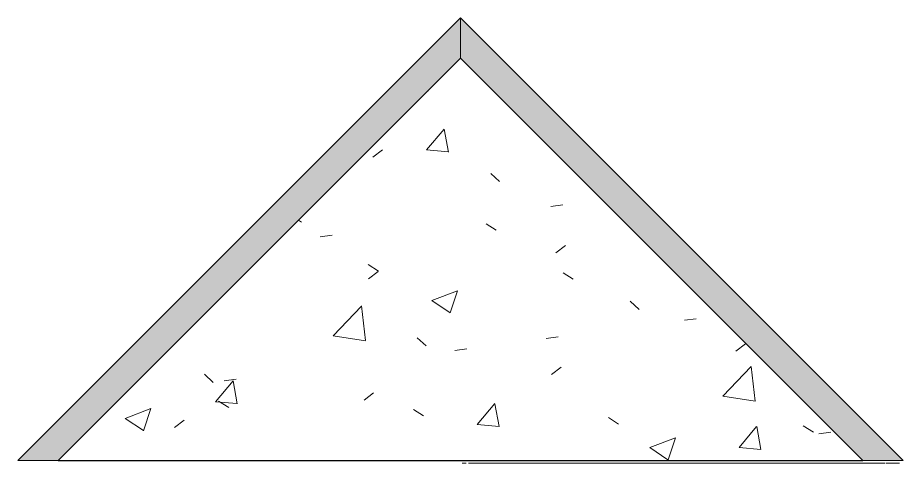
# Model space of a CAD drawing. Header units: millimetres. Extents: x 90978 to 295199, y -4084 to 97293.
# Drawn here: x 188568 to 191033, y 9016 to 10256 of the extents above; entities that cross this region are included whole.
import ezdxf

# ---------------------------------------------------------------- set-up
doc = ezdxf.new("R2010")
doc.units = ezdxf.units.MM
doc.header["$MEASUREMENT"] = 0
doc.layers.add('CSM-STL-XX-ZZ-M3-A-XXXX-00001_detached _19_04_21__rvt-1-Level 0$0$A-GENM', color=7, linetype='CONTINUOUS', lineweight=9)

# ---------------------------------------------------------------- blocks, each defined once
blk = doc.blocks.new('CSM-STL-XX-ZZ-M3-A-XXXX-00001_detached _19_04_21__rvt-1-Level 0$0$FP_188-Level 0')
at = {"layer": 'CSM-STL-XX-ZZ-M3-A-XXXX-00001_detached _19_04_21__rvt-1-Level 0$0$A-GENM'}
for p, q in [((45699.5, 24082), (45710.2, 24082)), ((45751.1, 24082), (45717, 24082)), ((45722.3, 24082), (45732.5, 24082)), ((45756.7, 24082), (45724, 24082)), ((45728.6, 24082), (45739.1, 24082)), ((45769.8, 24082), (45737.7, 24082)), ((45739.8, 24082), (45762.1, 24082)), ((45746.8, 24082), (45768.9, 24082)), ((45749.6, 24082), (45759.6, 24082)), ((45782.3, 24082), (45750.8, 24082)), ((45787, 24082), (45753.4, 24082)), ((45753.7, 24082), (45775.7, 24082)), ((45767.2, 24082), (45788.9, 24082)), ((45767.8, 24082), (45778.5, 24082)), ((45773.8, 24082), (45795.4, 24082)), ((45812.4, 24082), (45780, 24082)), ((45787.6, 24082), (45797.8, 24082)), ((45794.1, 24082), (45816.8, 24082)), ((45844, 24082), (45810.7, 24082)), ((45845.5, 24082), (45813.6, 24082)), ((45822.9, 24082), (45833.1, 24082)), ((45823, 24082), (45846.7, 24082)), ((45856.5, 24082), (45825.2, 24082)), ((45829.9, 24082), (45853.4, 24082)), ((45836.7, 24082), (45860.1, 24082)), ((45839.1, 24082), (45848.8, 24082)), ((45877.7, 24082), (45844.9, 24082)), ((45850.1, 24082), (45873.2, 24082)), ((45856.6, 24082), (45879.6, 24082)), ((45858.8, 24082), (45869.1, 24082)), ((45863.9, 24082), (45874.3, 24082)), ((45898.9, 24082), (45867.4, 24082)), ((45873.7, 24082), (45883.4, 24082)), ((45879, 24082), (45888.9, 24082)), ((45932.4, 24082), (45900, 24082)), ((45934.3, 24082), (45900.5, 24082)), ((45905.5, 24082), (45927.4, 24082)), ((45926.6, 24082), (45936.8, 24082)), ((45964, 24082), (45932, 24082)), ((45938.4, 24082), (45961.2, 24082)), ((45938.5, 24082), (45948.2, 24082)), ((45944.2, 24082), (45966.9, 24082)), ((45950, 24082), (45972.6, 24082)), ((45951.1, 24082), (45961.1, 24082)), ((45961.2, 24082), (45983.5, 24082)), ((45961.3, 24082), (45970.8, 24082)), ((45966.6, 24082), (45988.8, 24082)), ((46004, 24082), (45969.8, 24082)), ((46013.5, 24082), (45979.8, 24082)), ((46016.4, 24082), (45984.8, 24082)), ((46022.4, 24082), (45989.3, 24082)), ((45995.2, 24082), (46005.4, 24082)), ((45996.7, 24082), (46020, 24082)), ((46004.1, 24082), (46013.8, 24082)), ((46045.8, 24082), (46014.6, 24082)), ((46060.2, 24082), (46026.3, 24082)), ((46033.4, 24082), (46043.7, 24082)), ((46041, 24082), (46050.8, 24082)), ((46043.9, 24082), (46065.9, 24082)), ((46048.6, 24082), (46070.6, 24082)), ((46056.7, 24082), (46080.4, 24082)), ((46091.8, 24082), (46058.3, 24082)), ((46062.1, 24082), (46085.7, 24082)), ((46099.1, 24082), (46066.3, 24082)), ((46072, 24082), (46075.1, 24082)), ((46105.9, 24082), (46073.7, 24082)), ((46078.6, 24082), (46088.4, 24082)), ((46082.7, 24082), (46091.9, 24082)), ((46086.9, 24082), (46096.8, 24082)), ((46091.1, 24082), (46100.5, 24082)), ((46101.9, 24082), (46124.4, 24082)), ((46145.7, 24082), (46112.6, 24082)), ((46175.1, 24082), (46142.4, 24082)), ((46143.4, 24082), (46166.9, 24082)), ((46146.7, 24082), (46156.4, 24082)), ((46147.7, 24082), (46157, 24082)), ((46148.1, 24082), (46171.4, 24082)), ((46180.3, 24082), (46148.3, 24082)), ((46152.7, 24082), (46175.9, 24082)), ((46186.9, 24082), (46153, 24082)), ((46185.1, 24082), (46153.7, 24082)), ((46161.7, 24082), (46184.6, 24082)), ((46165.1, 24082), (46175.2, 24082)), ((46166, 24082), (46188.8, 24082)), ((46166.6, 24082), (46176.1, 24082)), ((46216.9, 24082), (46183.4, 24082)), ((46226.7, 24082), (46194.4, 24082)), ((46205.8, 24082), (46229.6, 24082)), ((46213.6, 24082), (46222.8, 24082)), ((46215.4, 24082), (46225.2, 24082)), ((46253.9, 24082), (46222.1, 24082)), ((46257.1, 24082), (46225.9, 24082)), ((46269.8, 24082), (46236.7, 24082)), ((46242.7, 24082), (46265.4, 24082)), ((46246.3, 24082), (46268.9, 24082)), ((46249.9, 24082), (46272.3, 24082)), ((46252.2, 24082), (46261.4, 24082)), ((46255.4, 24082), (46265.2, 24082)), ((46256.7, 24082), (46278.8, 24082)), ((46297.6, 24082), (46264.9, 24082)), ((46303.2, 24082), (46271.8, 24082)), ((46274.1, 24082), (46278.4, 24082)), ((46291.4, 24082), (46300.8, 24082)), ((46296.1, 24082), (46305.9, 24082)), ((46296.2, 24082), (46304.3, 24082)), ((46302.8, 24082), (46312.3, 24082)), ((46304.8, 24082), (46327.9, 24082)), ((46307.2, 24082), (46317.2, 24082)), ((46348.3, 24082), (46315.9, 24082)), ((46367.6, 24082), (46333.9, 24082)), ((46373.9, 24082), (46342, 24082)), ((46354.9, 24082), (46379, 24082)), ((46358.5, 24082), (46382.4, 24082)), ((46359.7, 24082), (46369, 24082)), ((46362, 24082), (46385.7, 24082)), ((46367.3, 24082), (46377.1, 24082)), ((46368.6, 24082), (46392.1, 24082)), ((46371.8, 24082), (46395.2, 24082)), ((46375.1, 24082), (46384.1, 24082)), ((46384.4, 24082), (46394, 24082)), ((46422.3, 24082), (46390.7, 24082)), ((46393.9, 24082.1), (46416.2, 24082.1)), ((46444.6, 24082), (46411, 24082)), ((46445.7, 24082), (46412.7, 24082)), ((46445.7, 24082.1), (46414.6, 24082.1)), ((46428.7, 24082), (46438, 24082)), ((46439.2, 24082), (46449, 24082)), ((46448.1, 24082), (46471.3, 24082)), ((46450.6, 24082), (46473.7, 24082)), ((46453, 24082), (46475.9, 24082)), ((46456.3, 24082.1), (46465, 24082.1)), ((46457.5, 24082), (46480.2, 24082)), ((46459.6, 24082.1), (46482.2, 24082.1)), ((46495, 24082), (46461.2, 24082)), ((46470.4, 24082), (46479.7, 24082)), ((46519.3, 24082), (46487.2, 24082)), ((46520.7, 24082), (46487.3, 24082)), ((46520.2, 24082), (46487.5, 24082)), ((46497.2, 24082.1), (46506.1, 24082.1)), ((46511.7, 24082), (46520.7, 24082)), ((46512.7, 24082), (46522.1, 24082)), ((46514.2, 24082), (46537.9, 24082)), ((46527, 24082), (46536.5, 24082)), ((46531.3, 24082.1), (46553.7, 24082.1)), ((46570.5, 24082), (46537.5, 24082)), ((46588.4, 24082.1), (46557.1, 24082.1)), ((46591.4, 24082), (46559.5, 24082)), ((46594, 24082), (46561.4, 24082)), ((46565.7, 24082.1), (46574.5, 24082.1)), ((46576.5, 24082.1), (46585.1, 24082.1)), ((46577.7, 24082), (46602, 24082)), ((46582.1, 24082), (46606.2, 24082)), ((46584.1, 24082), (46593.5, 24082)), ((46584.1, 24082), (46608.1, 24082)), ((46623.3, 24082), (46589.4, 24082)), ((46596.7, 24082), (46605.8, 24082)), ((46597.2, 24082.1), (46620, 24082.1)), ((46641.5, 24082), (46609.4, 24082)), ((46647.3, 24082), (46613.9, 24082)), ((46658.2, 24082.1), (46627.1, 24082.1)), ((46662.8, 24082.1), (46631.1, 24082.1)), ((46635, 24082.1), (46643.7, 24082.1)), ((46656.3, 24082), (46665.6, 24082)), ((46659.9, 24082), (46683.7, 24082)), ((46661.2, 24082), (46684.9, 24082)), ((46662.5, 24082), (46686.1, 24082)), ((46696.2, 24082), (46663.1, 24082)), ((46664.8, 24082), (46688.1, 24082)), ((46665.7, 24082.1), (46688.9, 24082.1)), ((46708.1, 24082.1), (46676.7, 24082.1)), ((46678.3, 24082), (46687.1, 24082)), ((46718.1, 24082), (46685.5, 24082)), ((46696, 24082.1), (46704.3, 24082.1)), ((46698.2, 24082.1), (46696.3, 24082.1)), ((46701.1, 24082), (46710.4, 24082)), ((46713.6, 24082.1), (46722.1, 24082.1)), ((46722.3, 24082), (46731.2, 24082)), ((46730.1, 24082), (46754.3, 24082)), ((46764.7, 24082), (46732.4, 24082)), ((46736.9, 24082.1), (46760, 24082.1)), ((46737.2, 24082.1), (46760.1, 24082.1)), ((46737.4, 24082.1), (46760.2, 24082.1)), ((46739.7, 24082), (46748.8, 24082)), ((46784.3, 24082.1), (46752.6, 24082.1)), ((46754.7, 24082), (46755.8, 24082)), ((46764.7, 24082.1), (46773, 24082.1)), ((46801.5, 24082), (46767.8, 24082)), ((46794, 24082), (46802.8, 24082)), ((46828.6, 24082.1), (46797.2, 24082.1)), ((46802, 24082.1), (46810.6, 24082.1)), ((46802, 24082), (46826.7, 24082)), ((46802.9, 24082), (46827.5, 24082)), ((46806.9, 24082.1), (46830.3, 24082.1)), ((46818.5, 24082.1), (46815.2, 24082.1)), ((46830.8, 24082), (46840, 24082)), ((46869.5, 24082), (46836.7, 24082)), ((46876.2, 24082), (46842.8, 24082)), ((46866.4, 24082), (46875.2, 24082)), ((46878.2, 24082), (46902.6, 24082)), ((46878.4, 24082), (46899.5, 24082)), ((46878.5, 24082), (46891.5, 24082)), ((46916.5, 24082), (46896.7, 24082))]:
    blk.add_line(p, q, dxfattribs=at)

msp = doc.modelspace()

# ---------------------------------------------------------------- hatches: boundary and pattern name
at = {"layer": 'CSM-STL-XX-ZZ-M3-A-XXXX-00001_detached _19_04_21__rvt-1-Level 0$0$A-GENM'}
h = msp.add_hatch(dxfattribs=at)
h.set_pattern_fill('FP_44', color=256, style=0, pattern_type=2)
h.set_pattern_definition([(44.922, (157035.26, -22480.2748), (287.56246103, 292.09503043), [33.505, -271.087, -1929.081]), (44.922, (157035.26, -22480.2748), (287.56246103, 292.09503043), [-304.592, 33.505, -271.087, -1624.489]), (44.922, (157035.26, -22480.2748), (287.56246103, 292.09503043), [-609.183, 33.505, -575.678, -1015.306]), (44.922, (157035.26, -22480.2748), (287.56246103, 292.09503043), [-1218.367, 33.505, -271.087, -710.714]), (44.922, (157035.26, -22480.2748), (287.56246103, 292.09503043), [-1522.959, 33.505, -169.556, -507.653]), (44.922, (157035.26, -22480.2748), (287.56246103, 292.09503043), [-1726.02, 33.505, -474.148]), (220.998, (157143.097, -22370.076), (-206.0427773, -189.7265587), [15.717, -127.164, -904.915]), (220.998, (157143.097, -22370.076), (-206.0427773, -189.7265587), [-142.881, 15.717, -127.164, -762.034]), (220.998, (157143.097, -22370.076), (-206.0427773, -189.7265587), [-285.763, 15.717, -270.046, -476.271]), (220.998, (157143.097, -22370.076), (-206.0427773, -189.7265587), [-571.525, 15.717, -127.164, -333.39]), (220.998, (157143.097, -22370.076), (-206.0427773, -189.7265587), [-714.407, 15.717, -79.537, -238.136]), (220.998, (157143.097, -22370.076), (-206.0427773, -189.7265587), [-809.661, 15.717, -222.419]), (228.374, (157179.043, -22323.6), (-81.5229082, -102.36586), [17.857, -144.482, -1028.152]), (228.374, (157179.043, -22323.6), (-81.5229082, -102.36586), [-162.34, 17.857, -144.482, -865.813]), (228.374, (157179.043, -22323.6), (-81.5229082, -102.36586), [-324.68, 17.857, -306.822, -541.133]), (228.374, (157179.043, -22323.6), (-81.5229082, -102.36586), [-649.359, 17.857, -144.482, -378.793]), (228.374, (157179.043, -22323.6), (-81.5229082, -102.36586), [-811.699, 17.857, -90.369, -270.566]), (228.374, (157179.043, -22323.6), (-81.5229082, -102.36586), [-919.926, 17.857, -252.709])])
h.paths.add_polyline_path([(188680.6, 9023.1), (189800.6, 10143), (189800.6, 10255.6), (188568.1, 9023.1)], flags=0)
h = msp.add_hatch(dxfattribs=at)
h.set_pattern_fill('FP_45', color=256, style=0, pattern_type=2)
h.set_pattern_definition([(315.078, (179978.829, 19990.2382), (287.56284105, -281.466498), [33.505, -271.087, -1929.081]), (315.078, (179978.829, 19990.2382), (287.56284105, -281.466498), [-304.592, 33.505, -271.087, -1624.489]), (315.078, (179978.829, 19990.2382), (287.56284105, -281.466498), [-609.183, 33.505, -575.678, -1015.306]), (315.078, (179978.829, 19990.2382), (287.56284105, -281.466498), [-1218.367, 33.505, -271.087, -710.714]), (315.078, (179978.829, 19990.2382), (287.56284105, -281.466498), [-1522.959, 33.505, -169.556, -507.653]), (315.078, (179978.829, 19990.2382), (287.56284105, -281.466498), [-1726.02, 33.505, -474.148]), (131.626, (180086.666, 19885.353), (-206.0416056, 221.229961), [17.857, -144.482, -1028.152]), (131.626, (180086.666, 19885.353), (-206.0416056, 221.229961), [-162.34, 17.857, -144.482, -865.813]), (131.626, (180086.666, 19885.353), (-206.0416056, 221.229961), [-324.68, 17.857, -306.822, -541.133]), (131.626, (180086.666, 19885.353), (-206.0416056, 221.229961), [-649.359, 17.857, -144.482, -378.793]), (131.626, (180086.666, 19885.353), (-206.0416056, 221.229961), [-811.699, 17.857, -90.369, -270.566]), (131.626, (180086.666, 19885.353), (-206.0416056, 221.229961), [-919.926, 17.857, -252.709]), (139.002, (180122.611, 19860.134), (-81.5231282, 60.2330466), [15.717, -127.164, -904.915]), (139.002, (180122.611, 19860.134), (-81.5231282, 60.2330466), [-142.881, 15.717, -127.164, -762.034]), (139.002, (180122.611, 19860.134), (-81.5231282, 60.2330466), [-285.763, 15.717, -270.046, -476.271]), (139.002, (180122.611, 19860.134), (-81.5231282, 60.2330466), [-571.525, 15.717, -127.164, -333.39]), (139.002, (180122.611, 19860.134), (-81.5231282, 60.2330466), [-714.407, 15.717, -79.537, -238.136]), (139.002, (180122.611, 19860.134), (-81.5231282, 60.2330466), [-809.661, 15.717, -222.419])])
h.paths.add_polyline_path([(191033.1, 9023.1), (189800.6, 10255.6), (189800.6, 10143), (190920.4, 9023.2)], flags=0)
h = msp.add_hatch(dxfattribs=at)
h.set_pattern_fill('FP_28', color=256, style=0, pattern_type=2)
h.set_pattern_definition([(50, (147271.8, -12716.8), (728.7365, -63.756), [76.2, -838.2]), (355, (147271.8, -12716.8), (-140.972, 764.228), [60.96, -670.56]), (100.451, (147332.5, -12722.1), (587.77, 700.467), [64.76, -712.36]), (46.184, (147271.8, -12513.6), (1084.316, -168.171), [114.3, -1257.3]), (96.636, (147362.1, -12527.6), (949.61, 989.71), [97.14, -1068.54]), (351.184, (147271.8, -12513.6), (949.62, 989.7), [91.44, -1005.84]), (21, (147373.4, -12564.4), (606.458, -409.0606), [76.2, -838.2]), (326, (147373.4, -12564.4), (247.208, 736.753), [60.96, -670.56]), (71.451, (147423.9, -12598.5), (853.668, 327.685), [64.76, -712.36]), (37.5, (147271.8, -12716.8), (12.3547, 338.2201), [33.528, -628.904, 33.528, -647.192, -673.1]), (37.5, (147271.8, -12716.8), (12.3547, 338.2201), [-1343.152, 33.528, -639.572]), (7.5, (147271.8, -12716.8), (267.279, 400.722), [33.528, -354.584, 33.528, -613.664, -256.54]), (7.5, (147271.8, -12716.8), (267.279, 400.722), [-1035.304, 33.528, -223.012]), (327.5, (147045.22, -12716.8), (542.3633, -22.9153), [33.528, -220.472, 33.528, -758.952, -1051.56]), (327.5, (147045.22, -12716.8), (542.3633, -22.9153), [-1046.48, 33.528, -1018.032]), (317.5, (146943.6, -12716.8), (592.517, 101.707), [33.528, -296.672, 33.528, -492.76, -746.76]), (317.5, (146943.6, -12716.8), (592.517, 101.707), [-856.488, 33.528, -713.232])])
h.paths.add_polyline_path([(188680.6, 9023.1), (190920.4, 9023.2), (189800.6, 10143)], flags=0)

# ---------------------------------------------------------------- linework, layer by layer
for p, q in [((188568.1, 9023.1), (189800.6, 10255.6)), ((189800.6, 10255.6), (191033.1, 9023.1)), ((189800.6, 10143), (189800.6, 10255.6)), ((188568.1, 9023.1), (188680.6, 9023.1)), ((190920.4, 9023.2), (191033.1, 9023.1))]:
    msp.add_line(p, q, dxfattribs=at)
at = {"layer": 'CSM-STL-XX-ZZ-M3-A-XXXX-00001_detached _19_04_21__rvt-1-Level 0$0$A-GENM', "lineweight": 30}
for p, q in [((189800.6, 10143), (188680.6, 9023.1)), ((190920.4, 9023.2), (189800.6, 10143))]:
    msp.add_line(p, q, dxfattribs=at)
at = {"layer": 'CSM-STL-XX-ZZ-M3-A-XXXX-00001_detached _19_04_21__rvt-1-Level 0$0$A-GENM', "lineweight": 30, "flags": 128}
msp.add_lwpolyline([(188680.6, 9023.1), (188929.5, 9023.1), (189178.3, 9023.1), (189427.2, 9023.1), (189676.1, 9023.1), (189924.9, 9023.1), (190173.8, 9023.2), (190422.6, 9023.2), (190671.5, 9023.2), (190920.4, 9023.2)], dxfattribs=at)

# ---------------------------------------------------------------- block references
at = {"layer": 'CSM-STL-XX-ZZ-M3-A-XXXX-00001_detached _19_04_21__rvt-1-Level 0$0$A-GENM'}
msp.add_blockref('CSM-STL-XX-ZZ-M3-A-XXXX-00001_detached _19_04_21__rvt-1-Level 0$0$FP_188-Level 0', (144105.9, -15066.4), dxfattribs=at)

doc.saveas('drawing.dxf')
